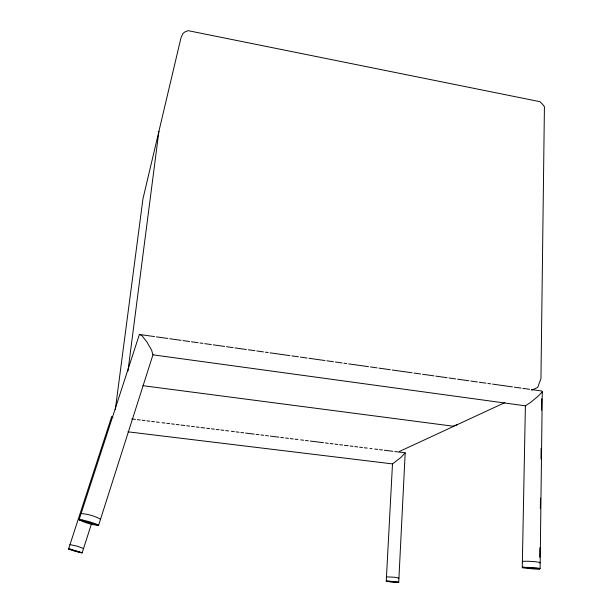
<?xml version="1.0" encoding="UTF-8"?>
<svg xmlns="http://www.w3.org/2000/svg" width="613" height="613" viewBox="0 0 613 613"><rect width="100%" height="100%" fill="white"/><g stroke="black" fill="none" stroke-linecap="round" stroke-linejoin="round"><path stroke-width="0.92" d="M539.746 557.332L539.869 547.777M540.36 508.591L540.49 498.07M540.98 458.884L541.11 448.371M541.585 410.143L541.731 398.672M542.29 391.891L537.655 396.611L530.62 402.412L525.395 405.829L522.261 567.784L534.184 569.01L539.601 568.979L540.107 568.443L542.29 391.891L541.823 391.025L531.41 389.561M405.193 452.815L398.726 582.35L390.389 581.952L386.251 581.139L392.489 463.895L400.956 457.405L405.193 452.815L394.741 451.528M127.971 370.995L158.92 131.251M115.305 409.576L142.959 198.842L181.057 37.508L182.996 33.5L184.597 32.098L188.076 30.65L539.946 101.674L542.528 104.195L544.428 106.677L540.95 378.558L537.693 387.393L531.64 390.197M139.396 334.46L141.978 335.702L147.066 342.23L151.618 350.184L152.944 354.827L98.563 525.387C91.85 524.789 85.054 522.889 79.092 519.732L139.396 334.46L154.545 336.591M91.452 523.916L82.157 552.842L75.177 551.325L68.572 548.964L111.735 416.472L112.869 417.315M522.36 561.891L522.751 561.309L528.145 561.24L535.402 561.73L540.183 562.489L539.678 563.071M399.4 451.482L504.836 402.626M457.275 424.663L453.03 426.188L142.829 385.669M386.474 576.879L394.849 577.254L398.94 578.105M81.108 513.556C87.805 514.046 94.647 515.947 100.524 519.211M539.601 568.979L522.651 567.24L535.318 567.699L540.107 568.443M69.989 544.62L76.985 546.114L83.552 548.505M127.925 431.82L392.489 463.895M131.68 418.947L135.481 419.415M137.381 419.652L140.224 420.005M142.124 420.242L144.974 420.595M146.875 420.825L149.725 421.177M151.626 421.415L154.476 421.767M156.369 422.005L159.219 422.357M162.07 422.709L164.92 423.062M166.82 423.299L169.671 423.652M171.563 423.882L174.414 424.234M176.314 424.472L179.165 424.824M181.065 425.062L184.865 425.529M186.758 425.767L189.609 426.119M191.509 426.357L194.359 426.709M196.26 426.947L199.11 427.299M201.01 427.529L204.803 428.004M206.704 428.234L209.554 428.587M211.454 428.824L214.305 429.177M216.205 429.414L219.048 429.767M220.948 430.004L223.799 430.357M225.699 430.587L228.549 430.939M231.4 431.291L234.243 431.652M236.143 431.881L238.993 432.234M240.894 432.471L243.744 432.824M245.644 433.062L254.188 434.119M256.088 434.356L258.939 434.709M260.839 434.939L263.69 435.291M265.582 435.529L268.433 435.881M270.333 436.119L278.884 437.176M280.785 437.414L283.627 437.766M285.528 437.996L288.378 438.349M290.278 438.586L293.129 438.939M295.029 439.176L297.872 439.529M300.722 439.881L303.573 440.234M305.473 440.471L308.324 440.824M310.224 441.053L323.518 442.701M325.419 442.938L328.269 443.291M330.162 443.528L333.012 443.881M334.913 444.118L337.763 444.471M339.663 444.701L342.514 445.053M344.406 445.291L348.207 445.758M350.107 445.996L352.958 446.348M354.858 446.586L357.708 446.938M359.609 447.176L362.452 447.528M364.352 447.758L367.202 448.111M370.053 448.471L371.953 448.701M374.804 449.053L377.646 449.406M379.547 449.643L382.397 449.996M384.297 450.233L392.841 451.291M152.944 354.827L525.395 405.829M156.438 336.859L167.801 338.453M169.694 338.721L181.057 340.322M182.95 340.583L189.578 341.518M191.471 341.786L198.099 342.713M199.999 342.981L202.834 343.38M204.727 343.648L211.355 344.575M213.255 344.843L224.619 346.445M226.511 346.705L233.139 347.64M235.032 347.908L246.395 349.502M248.288 349.77L254.916 350.697M256.809 350.965L263.437 351.9M265.329 352.161L268.172 352.559M270.065 352.827L289.949 355.624M291.842 355.892L298.47 356.82M300.37 357.088L306.998 358.023M308.891 358.283L324.982 360.544M326.882 360.812L333.51 361.747M335.403 362.015L342.031 362.942M343.924 363.21L346.766 363.609M348.659 363.877L368.543 366.666M370.436 366.934L377.064 367.869M378.957 368.129L390.32 369.731M392.213 369.999L412.097 372.788M413.997 373.056L420.625 373.991M422.518 374.252L433.881 375.853M435.774 376.121L447.138 377.715M449.03 377.983L455.658 378.911M457.551 379.179L468.914 380.773M470.807 381.041L477.435 381.976M479.328 382.236L485.956 383.171M487.848 383.439L490.691 383.838M492.584 384.106L512.468 386.895M514.361 387.163L520.996 388.098M522.889 388.358L529.517 389.293M389.569 581.17L386.251 581.139L398.726 582.35L389.569 581.17M82.203 519.931L79.092 519.732L98.563 525.387L96.057 523.954L89.26 521.686L82.203 519.931M70.687 549.225L68.572 548.964L82.157 552.842L70.687 549.225"/></g></svg>
